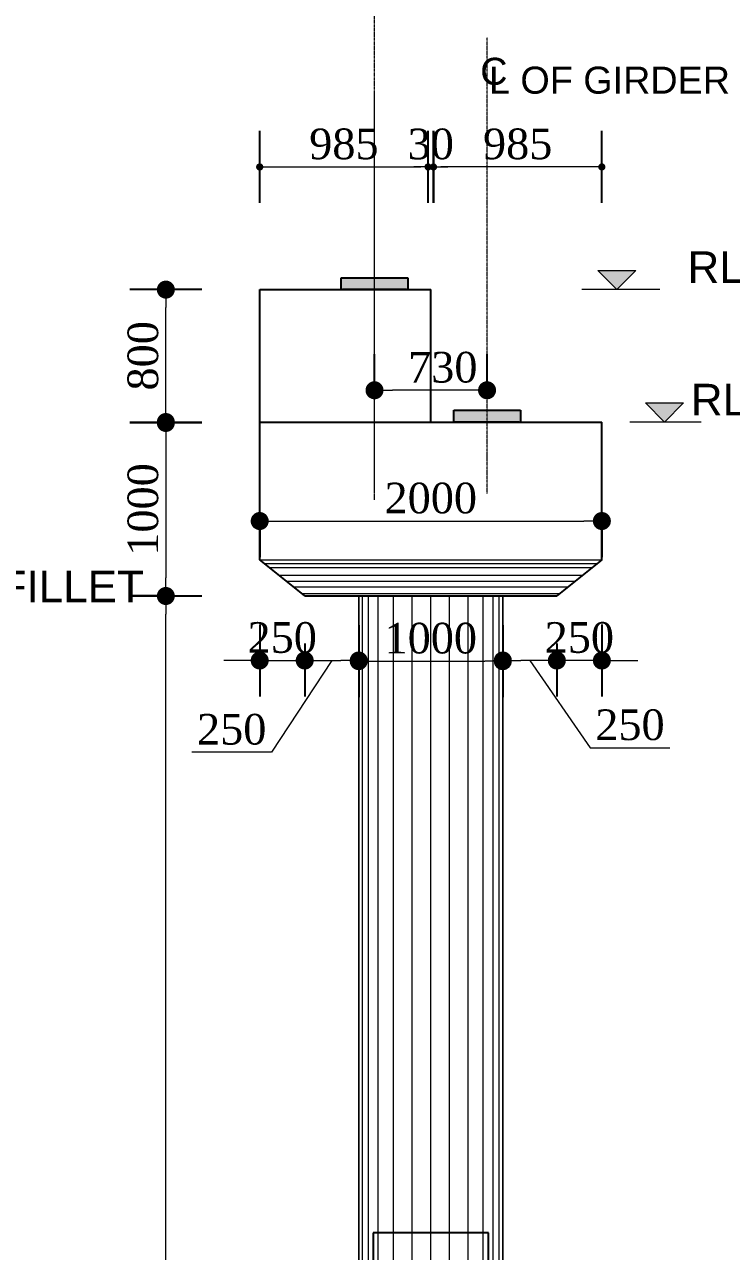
# Model space of a CAD drawing. Header units: millimetres. Extents: x -452357 to 35267, y 81803 to 461763.
# Drawn here: x -53064 to -49138, y 212498 to 219305 of the extents above; entities that cross this region are included whole.
import ezdxf

# ---------------------------------------------------------------- set-up
doc = ezdxf.new("R2010")
doc.units = ezdxf.units.MM
doc.header["$PDMODE"] = 2
doc.linetypes.add('CENTER', pattern=[2, 1.25, -0.25, 0.25, -0.25])
doc.linetypes.add('DASHED', pattern=[0.75, 0.5, -0.25])
doc.layers.get('Defpoints').update_dxf_attribs({"lineweight": 13})
for name, color, linetype, lineweight in [('Center Line', 34, 'Continuous', 15), ('Deck Slab', 171, 'Continuous', 18), ('Dimision', 96, 'Continuous', 18), ('hatch', 65, 'Continuous', 15), ('Hatching', 65, 'Continuous', 20), ('Text', 7, 'Continuous', 15)]:
    doc.layers.add(name, color=color, linetype=linetype, lineweight=lineweight)
doc.layers.add('Pire Line', color=11, linetype='Continuous')
doc.styles.add('ROMANS', font='arial.ttf', dxfattribs={"height": 200})
doc.styles.get("Standard").update_dxf_attribs({"font": 'times.ttf'})
doc.dimstyles.new('ISO-25', dxfattribs={"dimtxt": 175, "dimasz": 100, "dimexe": 65, "dimexo": 115.625, "dimgap": 40, "dimtad": 1, "dimtoh": 1, "dimdec": 0, "dimtxsty": 'Standard', "dimblk": 'DOT', "dimcen": 300, "dimclrd": 256, "dimclre": 256, "dimclrt": 256, "dimadec": 0, "dimazin": 0, "dimtfac": 1, "dimtdec": 0, "dimtix": 1, "dimtmove": 0, "dimatfit": 3, "dimldrblk": 'DOT', "dimfxl": 75, "dimlwd": -1, "dimarcsym": 0})

# ---------------------------------------------------------------- blocks, each defined once
blk = doc.blocks.new('_Dot')
at = {"color": 0, "linetype": 'ByBlock', "lineweight": -2}
blk.add_line((-0.5, 0), (-1, 0), dxfattribs=at)
at = {"color": 0, "linetype": 'ByBlock', "const_width": 0.5}
blk.add_lwpolyline([(-0.25, 0, 1), (0.25, 0, 1)], format="xyb", close=True, dxfattribs=at)
blk = doc.blocks.new('*D513')
at = {"layer": 'Defpoints', "color": 0, "ltscale": 3, "transparency": 16777216}
for p in [(-51758.2, 216118), (-51508.2, 215918), (-51508.2, 215776.8)]:
    blk.add_point(p, dxfattribs=at)
at = {"layer": 'Dimision', "lineweight": -2, "ltscale": 3, "transparency": 16777216}
for p, q in [((-51758.2, 215976.8), (-51758.2, 215576.8)), ((-51508.2, 215802.3), (-51508.2, 215576.8))]:
    blk.add_line(p, q, dxfattribs=at)
at = {"layer": 'Dimision', "ltscale": 3, "transparency": 16777216}
for p, q in [((-51858.2, 215776.8), (-51958.2, 215776.8)), ((-51758.2, 215776.8), (-51508.2, 215776.8)), ((-51408.2, 215776.8), (-51308.2, 215776.8))]:
    blk.add_line(p, q, dxfattribs=at)
at = {"layer": 'Dimision', "ltscale": 3, "transparency": 16777216, "xscale": 100, "yscale": 100, "zscale": 100}
blk.add_blockref('_Dot', (-51758.2, 215776.8), dxfattribs=at)
at = {"layer": 'Dimision', "ltscale": 3, "transparency": 16777216, "xscale": 100, "yscale": 100, "zscale": 100, "rotation": 180}
blk.add_blockref('_Dot', (-51508.2, 215776.8), dxfattribs=at)
at = {"layer": 'Dimision', "ltscale": 3, "transparency": 16777216, "insert": (-51633.2, 215903.3), "char_height": 170, "attachment_point": 5}
blk.add_mtext('250', dxfattribs=at)
blk = doc.blocks.new('*D514')
at = {"layer": 'Defpoints', "color": 0, "ltscale": 3, "transparency": 16777216}
for p in [(-51758.2, 217094.7), (-52855.4, 216134.7), (-52279.4, 216134.7)]:
    blk.add_point(p, dxfattribs=at)
at = {"layer": 'Dimision', "lineweight": -2, "ltscale": 3, "transparency": 16777216}
for p, q in [((-52079.4, 217094.7), (-52479.4, 217094.7)), ((-52479.4, 216134.7), (-52079.4, 216134.7))]:
    blk.add_line(p, q, dxfattribs=at)
at = {"layer": 'Dimision', "ltscale": 3, "transparency": 16777216}
blk.add_line((-52279.4, 216994.7), (-52279.4, 216234.7), dxfattribs=at)
at = {"layer": 'Dimision', "ltscale": 3, "transparency": 16777216, "xscale": 100, "yscale": 100, "zscale": 100}
for p, rotation in [((-52279.4, 217094.7), 90), ((-52279.4, 216134.7), 270)]:
    blk.add_blockref('_Dot', p, dxfattribs=dict(at, rotation=rotation))
at = {"layer": 'Dimision', "ltscale": 3, "transparency": 16777216, "insert": (-52405.9, 216614.7), "char_height": 170, "attachment_point": 5, "rotation": 90}
blk.add_mtext('1000', dxfattribs=at)
blk = doc.blocks.new('*D609')
at = {"layer": 'Defpoints', "color": 0, "ltscale": 3, "transparency": 16777216}
for p in [(-51758.2, 216580.1), (-49858.2, 216583.3), (-49858.2, 216550.6)]:
    blk.add_point(p, dxfattribs=at)
at = {"layer": 'Dimision', "lineweight": -2, "ltscale": 3, "transparency": 16777216}
for p, q in [((-51758.2, 216550.6), (-51758.2, 216350.6)), ((-49858.2, 216550.6), (-49858.2, 216350.6))]:
    blk.add_line(p, q, dxfattribs=at)
at = {"layer": 'Dimision', "ltscale": 3, "transparency": 16777216}
blk.add_line((-51658.2, 216550.6), (-49958.2, 216550.6), dxfattribs=at)
at = {"layer": 'Dimision', "ltscale": 3, "transparency": 16777216, "xscale": 100, "yscale": 100, "zscale": 100, "rotation": 180}
blk.add_blockref('_Dot', (-51758.2, 216550.6), dxfattribs=at)
at = {"layer": 'Dimision', "ltscale": 3, "transparency": 16777216, "xscale": 100, "yscale": 100, "zscale": 100}
blk.add_blockref('_Dot', (-49858.2, 216550.6), dxfattribs=at)
at = {"layer": 'Dimision', "ltscale": 3, "transparency": 16777216, "insert": (-50808.2, 216677), "char_height": 170, "attachment_point": 5}
blk.add_mtext('2000', dxfattribs=at)
blk = doc.blocks.new('*D515')
at = {"layer": 'Defpoints', "color": 0, "ltscale": 3, "transparency": 16777216}
for p in [(-51208.2, 216049.7), (-51508.2, 215986.1), (-51208.2, 215776.8)]:
    blk.add_point(p, dxfattribs=at)
at = {"layer": 'Dimision', "lineweight": -2, "ltscale": 3, "transparency": 16777216}
for p, q in [((-51208.2, 215934), (-51208.2, 215576.8)), ((-51508.2, 215870.5), (-51508.2, 215576.8))]:
    blk.add_line(p, q, dxfattribs=at)
at = {"layer": 'Dimision', "ltscale": 3, "transparency": 16777216}
for p, q in [((-51358.2, 215776.8), (-51692.6, 215267.8)), ((-51408.2, 215776.8), (-51308.2, 215776.8)), ((-51692.6, 215267.8), (-52134.7, 215267.8))]:
    blk.add_line(p, q, dxfattribs=at)
at = {"layer": 'Dimision', "ltscale": 3, "transparency": 16777216, "xscale": 100, "yscale": 100, "zscale": 100, "rotation": 180}
blk.add_blockref('_Dot', (-51508.2, 215776.8), dxfattribs=at)
at = {"layer": 'Dimision', "ltscale": 3, "transparency": 16777216, "xscale": 100, "yscale": 100, "zscale": 100}
blk.add_blockref('_Dot', (-51208.2, 215776.8), dxfattribs=at)
at = {"layer": 'Dimision', "ltscale": 3, "transparency": 16777216, "insert": (-51913.7, 215394.2), "char_height": 170, "attachment_point": 5}
blk.add_mtext('250', dxfattribs=at)
blk = doc.blocks.new('*D516')
at = {"layer": 'Defpoints', "color": 0, "ltscale": 3, "transparency": 16777216}
for p in [(-51120.7, 217276), (-51120.7, 217134.7), (-50495.7, 217134.7)]:
    blk.add_point(p, dxfattribs=at)
at = {"layer": 'Dimision', "lineweight": -2, "ltscale": 3, "transparency": 16777216}
for p, q in [((-51120.7, 217250.4), (-51120.7, 217476)), ((-50495.7, 217250.4), (-50495.7, 217476))]:
    blk.add_line(p, q, dxfattribs=at)
at = {"layer": 'Dimision', "ltscale": 3, "transparency": 16777216}
blk.add_line((-50595.7, 217276), (-51020.7, 217276), dxfattribs=at)
at = {"layer": 'Dimision', "ltscale": 3, "transparency": 16777216, "xscale": 100, "yscale": 100, "zscale": 100, "rotation": 180}
blk.add_blockref('_Dot', (-51120.7, 217276), dxfattribs=at)
at = {"layer": 'Dimision', "ltscale": 3, "transparency": 16777216, "xscale": 100, "yscale": 100, "zscale": 100}
blk.add_blockref('_Dot', (-50495.7, 217276), dxfattribs=at)
at = {"layer": 'Dimision', "ltscale": 3, "transparency": 16777216, "insert": (-50741.6, 217402.7), "char_height": 170, "attachment_point": 5}
blk.add_mtext('730', dxfattribs=at)
blk = doc.blocks.new('*D610')
at = {"layer": 'Defpoints', "color": 0, "ltscale": 3, "transparency": 16777216}
for p in [(-51208.2, 216134.7), (-50408.2, 216134.7), (-50408.2, 215773.3)]:
    blk.add_point(p, dxfattribs=at)
at = {"layer": 'Dimision', "lineweight": -2, "ltscale": 3, "transparency": 16777216}
for p, q in [((-51208.2, 215973.3), (-51208.2, 215573.3)), ((-50408.2, 215973.3), (-50408.2, 215573.3))]:
    blk.add_line(p, q, dxfattribs=at)
at = {"layer": 'Dimision', "ltscale": 3, "transparency": 16777216}
blk.add_line((-51108.2, 215773.3), (-50508.2, 215773.3), dxfattribs=at)
at = {"layer": 'Dimision', "ltscale": 3, "transparency": 16777216, "xscale": 100, "yscale": 100, "zscale": 100, "rotation": 180}
blk.add_blockref('_Dot', (-51208.2, 215773.3), dxfattribs=at)
at = {"layer": 'Dimision', "ltscale": 3, "transparency": 16777216, "xscale": 100, "yscale": 100, "zscale": 100}
blk.add_blockref('_Dot', (-50408.2, 215773.3), dxfattribs=at)
at = {"layer": 'Dimision', "ltscale": 3, "transparency": 16777216, "insert": (-50808.2, 215899.8), "char_height": 170, "attachment_point": 5}
blk.add_mtext('1000', dxfattribs=at)
blk = doc.blocks.new('*D507')
at = {"layer": 'Defpoints', "color": 0, "ltscale": 3, "transparency": 16777216}
for p in [(-49858.2, 216118), (-50108.2, 215918), (-50108.2, 215776.8)]:
    blk.add_point(p, dxfattribs=at)
at = {"layer": 'Dimision', "lineweight": -2, "ltscale": 3, "transparency": 16777216}
for p, q in [((-49858.2, 215976.8), (-49858.2, 215576.8)), ((-50108.2, 215802.3), (-50108.2, 215576.8))]:
    blk.add_line(p, q, dxfattribs=at)
at = {"layer": 'Dimision', "ltscale": 3, "transparency": 16777216}
for p, q in [((-50208.2, 215776.8), (-50308.2, 215776.8)), ((-49858.2, 215776.8), (-50108.2, 215776.8)), ((-49758.2, 215776.8), (-49658.2, 215776.8))]:
    blk.add_line(p, q, dxfattribs=at)
at = {"layer": 'Dimision', "ltscale": 3, "transparency": 16777216, "xscale": 100, "yscale": 100, "zscale": 100}
blk.add_blockref('_Dot', (-50108.2, 215776.8), dxfattribs=at)
at = {"layer": 'Dimision', "ltscale": 3, "transparency": 16777216, "xscale": 100, "yscale": 100, "zscale": 100, "rotation": 180}
blk.add_blockref('_Dot', (-49858.2, 215776.8), dxfattribs=at)
at = {"layer": 'Dimision', "ltscale": 3, "transparency": 16777216, "insert": (-49983.2, 215903.3), "char_height": 170, "attachment_point": 5}
blk.add_mtext('250', dxfattribs=at)
blk = doc.blocks.new('*D508')
at = {"layer": 'Defpoints', "color": 0, "ltscale": 3, "transparency": 16777216}
for p in [(-50408.2, 216049.7), (-50108.2, 215986.1), (-50408.2, 215776.8)]:
    blk.add_point(p, dxfattribs=at)
at = {"layer": 'Dimision', "lineweight": -2, "ltscale": 3, "transparency": 16777216}
for p, q in [((-50408.2, 215934), (-50408.2, 215576.8)), ((-50108.2, 215870.5), (-50108.2, 215576.8))]:
    blk.add_line(p, q, dxfattribs=at)
at = {"layer": 'Dimision', "ltscale": 3, "transparency": 16777216}
for p, q in [((-50208.2, 215776.8), (-50308.2, 215776.8)), ((-50258.2, 215776.8), (-49923.2, 215292.8)), ((-49923.2, 215292.8), (-49481, 215292.8))]:
    blk.add_line(p, q, dxfattribs=at)
at = {"layer": 'Dimision', "ltscale": 3, "transparency": 16777216, "xscale": 100, "yscale": 100, "zscale": 100, "rotation": 180}
blk.add_blockref('_Dot', (-50408.2, 215776.8), dxfattribs=at)
at = {"layer": 'Dimision', "ltscale": 3, "transparency": 16777216, "xscale": 100, "yscale": 100, "zscale": 100}
blk.add_blockref('_Dot', (-50108.2, 215776.8), dxfattribs=at)
at = {"layer": 'Dimision', "ltscale": 3, "transparency": 16777216, "insert": (-49702.1, 215419.3), "char_height": 170, "attachment_point": 5}
blk.add_mtext('250', dxfattribs=at)
blk = doc.blocks.new('*D509')
at = {"layer": 'Defpoints', "color": 0, "ltscale": 3, "transparency": 16777216}
for p in [(-52279.4, 216134.7), (-52279.4, 216134.7), (-51921.2, 199999.4)]:
    blk.add_point(p, dxfattribs=at)
at = {"layer": 'Dimision', "lineweight": -2, "ltscale": 3, "transparency": 16777216}
for p, q in [((-52279.4, 216134.7), (-52479.4, 216134.7)), ((-52079.4, 199999.4), (-52479.4, 199999.4))]:
    blk.add_line(p, q, dxfattribs=at)
at = {"layer": 'Dimision', "ltscale": 3, "transparency": 16777216}
blk.add_line((-52279.4, 200099.4), (-52279.4, 216034.7), dxfattribs=at)
at = {"layer": 'Dimision', "ltscale": 3, "transparency": 16777216, "xscale": 100, "yscale": 100, "zscale": 100}
for p, rotation in [((-52279.4, 216134.7), 90), ((-52279.4, 199999.4), 270)]:
    blk.add_blockref('_Dot', p, dxfattribs=dict(at, rotation=rotation))
at = {"layer": 'Dimision', "ltscale": 3, "transparency": 16777216, "insert": (-52406.1, 207367.2), "char_height": 170, "attachment_point": 5, "rotation": 90}
blk.add_mtext('43775', dxfattribs=at)
blk = doc.blocks.new('*D558')
at = {"layer": 'Defpoints', "color": 0, "ltscale": 3, "transparency": 16777216}
for p in [(-52279.4, 217834.4), (-50785.5, 217834.4), (-52635.5, 217099.7)]:
    blk.add_point(p, dxfattribs=at)
at = {"layer": 'Dimision', "lineweight": -2, "ltscale": 3, "transparency": 16777216}
for p, q in [((-52079.4, 217834.4), (-52479.4, 217834.4)), ((-52479.4, 217099.7), (-52079.4, 217099.7))]:
    blk.add_line(p, q, dxfattribs=at)
at = {"layer": 'Dimision', "ltscale": 3, "transparency": 16777216}
blk.add_line((-52279.4, 217199.7), (-52279.4, 217734.4), dxfattribs=at)
at = {"layer": 'Dimision', "ltscale": 3, "transparency": 16777216, "xscale": 100, "yscale": 100, "zscale": 100}
for p, rotation in [((-52279.4, 217834.4), 90), ((-52279.4, 217099.7), 270)]:
    blk.add_blockref('_Dot', p, dxfattribs=dict(at, rotation=rotation))
at = {"layer": 'Dimision', "ltscale": 3, "transparency": 16777216, "insert": (-52405.9, 217467.1), "char_height": 170, "attachment_point": 5, "rotation": 90}
blk.add_mtext('800', dxfattribs=at)
blk = doc.blocks.new('*D585')
at = {"layer": 'Defpoints', "color": 0, "ltscale": 3, "transparency": 16777216}
for p in [(-50793.2, 218514.9), (-50793.2, 217834.4), (-49858.2, 217834.4)]:
    blk.add_point(p, dxfattribs=at)
at = {"layer": 'Dimision', "lineweight": -2, "ltscale": 3, "transparency": 16777216}
for p, q in [((-50793.2, 218314.9), (-50793.2, 218714.9)), ((-49858.2, 218314.9), (-49858.2, 218714.9))]:
    blk.add_line(p, q, dxfattribs=at)
at = {"layer": 'Dimision', "ltscale": 3, "transparency": 16777216}
blk.add_line((-49898.2, 218514.9), (-50753.2, 218514.9), dxfattribs=at)
at = {"layer": 'Dimision', "ltscale": 3, "transparency": 16777216, "xscale": 40, "yscale": 40, "zscale": 40, "rotation": 180}
blk.add_blockref('_Dot', (-50793.2, 218514.9), dxfattribs=at)
at = {"layer": 'Dimision', "ltscale": 3, "transparency": 16777216, "xscale": 40, "yscale": 40, "zscale": 40}
blk.add_blockref('_Dot', (-49858.2, 218514.9), dxfattribs=at)
at = {"layer": 'Dimision', "ltscale": 3, "transparency": 16777216, "insert": (-50325.7, 218641.6), "char_height": 170, "attachment_point": 5}
blk.add_mtext('985', dxfattribs=at)
blk = doc.blocks.new('*D586')
at = {"layer": 'Defpoints', "color": 0, "ltscale": 3, "transparency": 16777216}
for p in [(-50823.2, 218514.9), (-51758.2, 217834.4), (-50823.2, 217823.2)]:
    blk.add_point(p, dxfattribs=at)
at = {"layer": 'Dimision', "lineweight": -2, "ltscale": 3, "transparency": 16777216}
for p, q in [((-51758.2, 218314.9), (-51758.2, 218714.9)), ((-50823.2, 218314.9), (-50823.2, 218714.9))]:
    blk.add_line(p, q, dxfattribs=at)
at = {"layer": 'Dimision', "ltscale": 3, "transparency": 16777216}
blk.add_line((-51718.2, 218514.9), (-50863.2, 218514.9), dxfattribs=at)
at = {"layer": 'Dimision', "ltscale": 3, "transparency": 16777216, "xscale": 40, "yscale": 40, "zscale": 40, "rotation": 180}
blk.add_blockref('_Dot', (-51758.2, 218514.9), dxfattribs=at)
at = {"layer": 'Dimision', "ltscale": 3, "transparency": 16777216, "xscale": 40, "yscale": 40, "zscale": 40}
blk.add_blockref('_Dot', (-50823.2, 218514.9), dxfattribs=at)
at = {"layer": 'Dimision', "ltscale": 3, "transparency": 16777216, "insert": (-51290.7, 218641.6), "char_height": 170, "width": 463.67, "attachment_point": 5}
blk.add_mtext('985', dxfattribs=at)
blk = doc.blocks.new('*D587')
at = {"layer": 'Defpoints', "color": 0, "ltscale": 3, "transparency": 16777216}
for p in [(-50793.2, 219147.2), (-50823.2, 218514.9), (-50823.2, 218514.9)]:
    blk.add_point(p, dxfattribs=at)
at = {"layer": 'Dimision', "lineweight": -2, "ltscale": 3, "transparency": 16777216}
for p, q in [((-50823.2, 218514.9), (-50823.2, 218714.9)), ((-50793.2, 218714.9), (-50793.2, 218314.9))]:
    blk.add_line(p, q, dxfattribs=at)
at = {"layer": 'Dimision', "ltscale": 3, "transparency": 16777216}
for p, q in [((-50863.2, 218514.9), (-50903.2, 218514.9)), ((-50793.2, 218514.9), (-50823.2, 218514.9)), ((-50753.2, 218514.9), (-50713.2, 218514.9))]:
    blk.add_line(p, q, dxfattribs=at)
at = {"layer": 'Dimision', "ltscale": 3, "transparency": 16777216, "xscale": 40, "yscale": 40, "zscale": 40}
blk.add_blockref('_Dot', (-50823.2, 218514.9), dxfattribs=at)
at = {"layer": 'Dimision', "ltscale": 3, "transparency": 16777216, "xscale": 40, "yscale": 40, "zscale": 40, "rotation": 180}
blk.add_blockref('_Dot', (-50793.2, 218514.9), dxfattribs=at)
at = {"layer": 'Dimision', "ltscale": 3, "transparency": 16777216, "insert": (-50808.2, 218641.3), "char_height": 170, "attachment_point": 5}
blk.add_mtext('30', dxfattribs=at)

msp = doc.modelspace()

# ---------------------------------------------------------------- hatches: boundary and pattern name
at = {"layer": 'Deck Slab', "ltscale": 10}
h = msp.add_hatch(color=256, dxfattribs=at)
h.paths.add_polyline_path([(-51145.2, 217834.4), (-51145.2, 217899.4), (-50935.2, 217899.4), (-50935.2, 217834.4)])
h.paths.add_polyline_path([(-51305.2, 217834.4), (-51305.2, 217899.4), (-51145.2, 217899.4), (-51145.2, 217834.4)])
h = msp.add_hatch(color=256, dxfattribs=at)
h.paths.add_polyline_path([(-50520.2, 217099.7), (-50520.2, 217164.7), (-50310.2, 217164.7), (-50310.2, 217099.7)])
h.paths.add_polyline_path([(-50680.2, 217099.7), (-50680.2, 217164.7), (-50520.2, 217164.7), (-50520.2, 217099.7)])
at = {"layer": 'Dimision', "ltscale": 5}
for points in [[(-49881.2, 217940.5), (-49669, 217940.5), (-49775.1, 217834.4)], [(-49616.7, 217205.8), (-49404.6, 217205.8), (-49510.6, 217099.7)]]:
    msp.add_hatch(color=256, dxfattribs=at).paths.add_polyline_path(points)

# ---------------------------------------------------------------- linework, layer by layer
at = {"layer": 'Center Line', "linetype": 'CENTER'}
for p, q in [((-51120.7, 216704.1), (-51120.7, 219786)), ((-50495.7, 216704.1), (-50495.7, 219233.1)), ((-51120.7, 216669.1), (-51120.7, 218921.8))]:
    msp.add_line(p, q, dxfattribs=at)
at = {"layer": 'Dimision', "ltscale": 5}
for p, q in [((-49536.3, 217834.4), (-49968.7, 217834.4)), ((-49307.5, 217099.7), (-49702.9, 217099.7))]:
    msp.add_line(p, q, dxfattribs=at)
for points in [[(-49881.2, 217940.5), (-49669, 217940.5), (-49775.1, 217834.4)], [(-49616.7, 217205.8), (-49404.6, 217205.8), (-49510.6, 217099.7)]]:
    msp.add_lwpolyline(points, close=True, dxfattribs=at)
at = {"layer": 'hatch', "ltscale": 3}
msp.add_line((-51208.2, 216134.7), (-50408.2, 216134.7), dxfattribs=at)
at = {"layer": 'Hatching', "ltscale": 5}
for p, q in [((-51758.2, 216334.7), (-49858.2, 216334.7)), ((-51732.8, 216314.4), (-49883.6, 216314.4)), ((-51705.1, 216292.2), (-49911.3, 216292.2)), ((-51652, 216249.8), (-49964.4, 216249.8)), ((-51610.5, 216216.5), (-50006, 216216.5)), ((-51571.2, 216185.1), (-50045.2, 216185.1))]:
    msp.add_line(p, q, dxfattribs=at)
at = {"layer": 'Hatching', "ltscale": 3}
for p, q in [((-51208.2, 216134.7), (-51208.2, 209104)), ((-51208.2, 209112.2), (-51208.2, 216134.7)), ((-51187.4, 209121.5), (-51187.4, 216134.7)), ((-51153.9, 209133.4), (-51153.9, 216134.7)), ((-51099.5, 209145.4), (-51099.5, 216134.7)), ((-51015.8, 209147.6), (-51015.8, 216134.7)), ((-50911.7, 209122.6), (-50911.7, 216134.7)), ((-50808.2, 209056.5), (-50808.2, 216134.7)), ((-50704.7, 211702.7), (-50704.7, 216134.7)), ((-50600.6, 211702.7), (-50600.6, 216134.7)), ((-50516.9, 211702.7), (-50516.9, 216134.7)), ((-50462.6, 211702.7), (-50462.6, 216134.7)), ((-50429, 211702.7), (-50429, 216134.7)), ((-50408.2, 216134.7), (-50408.2, 211702.7)), ((-50408.2, 211702.7), (-50408.2, 216134.7))]:
    msp.add_line(p, q, dxfattribs=at)
at = {"layer": 'Hatching', "ltscale": 5}
msp.add_lwpolyline([(-51521.4, 216147.9), (-50095.1, 216147.9)], dxfattribs=at)
at = {"layer": 'Pire Line', "ltscale": 5}
for p, q in [((-51305.2, 217900), (-50935.2, 217900)), ((-51305.2, 217834.4), (-51305.2, 217900)), ((-50935.2, 217900), (-50935.2, 217834.4)), ((-50935.2, 217900), (-50935.2, 217834.4)), ((-50942.2, 217834.4), (-51299.2, 217834.4)), ((-50680.2, 217165.3), (-50310.2, 217165.3)), ((-50680.2, 217099.7), (-50680.2, 217165.3)), ((-50310.2, 217165.3), (-50310.2, 217099.7)), ((-50310.2, 217165.3), (-50310.2, 217099.7)), ((-50317.2, 217099.7), (-50674.2, 217099.7))]:
    msp.add_line(p, q, dxfattribs=at)
at = {"layer": 'Pire Line', "ltscale": 10}
for p, q in [((-51758.2, 216339.7), (-51758.2, 217834.4)), ((-51758.2, 217834.4), (-50808.2, 217834.4)), ((-50808.2, 217099.7), (-50808.2, 217834.4)), ((-51758.2, 217099.7), (-49858.2, 217099.7)), ((-51758.2, 216334.7), (-51758.2, 217094.7)), ((-49858.2, 216334.7), (-49858.2, 217099.7)), ((-51508.2, 216134.7), (-51758.2, 216334.7)), ((-49858.2, 216334.7), (-50108.2, 216134.7)), ((-51508.2, 216134.7), (-50108.2, 216134.7))]:
    msp.add_line(p, q, dxfattribs=at)
at = {"layer": 'Pire Line', "linetype": 'DASHED', "ltscale": 5}
msp.add_lwpolyline([(-51128, 211702.7), (-50488.5, 211702.7), (-50488.5, 212602.7), (-51128, 212602.7)], close=True, dxfattribs=at)

# ---------------------------------------------------------------- texts
at = {"layer": 'Text', "style": 'ROMANS'}
for s, p in [('RL 5.332m ', (-49382.7, 217871.7)), ('RL 4.532m ', (-49364.3, 217136.8)), ('200X200mm FILLET', (-54656.5, 216100.1))]:
    msp.add_text(s, height=175, dxfattribs=at).set_placement(p)
at = {"layer": 'Text', "char_height": 150, "width": 8235.459, "attachment_point": 1, "style": 'ROMANS'}
for s, insert in [('C', (-50533.5, 219120.6)), ('L OF GIRDER', (-50485.3, 219071.4))]:
    msp.add_mtext(s, dxfattribs=dict(at, insert=insert))

# ---------------------------------------------------------------- dimensions: what is measured, and where the dimension line sits
at = {"layer": 'Dimision', "ltscale": 3}
dim = msp.add_linear_dim(base=(-50823.2, 218514.9), p1=(-50793.2, 219147.2), p2=(-50823.2, 218514.9), angle=180, dimstyle='ISO-25', override={"dimtxt": 170, "dimasz": 40, "dimexe": 200, "dimfxl": 200, "dimfxlon": 1}, dxfattribs=at)
dim.commit()
dim.dimension.update_dxf_attribs({"geometry": '*D587', "text_midpoint": (-50808.2, 218641.3)})
for base, p1, p2, angle, text, override, picture, middle in [((-50823.2, 218514.9), (-51758.2, 217834.4), (-50823.2, 217823.2), 0, '985', {"dimtxt": 170, "dimasz": 40, "dimexe": 200, "dimfxl": 200, "dimfxlon": 1}, '*D586', (-51290.7, 218641.6)), ((-50793.2, 218514.9), (-49858.2, 217834.4), (-50793.2, 217834.4), 180, '985', {"dimtxt": 170, "dimasz": 40, "dimexe": 200, "dimfxl": 200, "dimfxlon": 1}, '*D585', (-50325.7, 218641.6)), ((-52279.4, 217834.4), (-52635.5, 217099.7), (-50785.5, 217834.4), 90, '800', {"dimtxt": 170, "dimexe": 200, "dimfxl": 200, "dimfxlon": 1}, '*D558', (-52405.9, 217467.1)), ((-52279.4, 216134.7), (-51758.2, 217094.7), (-52855.4, 216134.7), 90, '1000', {"dimtxt": 170, "dimexe": 200, "dimfxl": 200, "dimfxlon": 1}, '*D514', (-52405.9, 216614.7))]:
    dim = msp.add_linear_dim(base=base, p1=p1, p2=p2, angle=angle, text=text, dimstyle='ISO-25', override=override, dxfattribs=at)
    dim.commit()
    dim.dimension.update_dxf_attribs({"geometry": picture, "text_midpoint": middle})
for base, p1, p2, angle, text, override, picture, middle in [((-51120.7, 217276), (-50495.7, 217134.7), (-51120.7, 217134.7), 0, '730', {"dimtxt": 170, "dimexe": 200, "dimfxl": 200, "dimfxlon": 1}, '*D516', (-50741.6, 217276)), ((-52279.4, 216134.7), (-51921.2, 199999.4), (-52279.4, 216134.7), 90, '43775', {"dimtxt": 170, "dimexe": 200, "dimfxl": 200, "dimfxlon": 1}, '*D509', (-52279.4, 207367.2)), ((-50108.2, 215776.8), (-49858.2, 216118), (-50108.2, 215918), 180, '250', {"dimtxt": 170, "dimexe": 200, "dimfxl": 200, "dimfxlon": 1}, '*D507', (-49983.2, 215776.8)), ((-50408.2, 215776.8), (-50108.2, 215986.1), (-50408.2, 216049.7), 180, '250', {"dimtxt": 170, "dimexe": 200, "dimtmove": 1, "dimfxl": 200, "dimfxlon": 1}, '*D508', (-49883.2, 215292.8))]:
    dim = msp.add_linear_dim(base=base, p1=p1, p2=p2, angle=angle, text=text, dimstyle='ISO-25', override=override, dxfattribs=at)
    dim.commit()
    dim.dimension.update_dxf_attribs({"geometry": picture, "text_midpoint": middle, "dimtype": 160})
for base, p1, p2, text, picture, middle in [((-49858.2, 216550.6), (-51758.2, 216580.1), (-49858.2, 216583.3), '2000', '*D609', (-50808.2, 216677)), ((-50408.2, 215773.3), (-51208.2, 216134.7), (-50408.2, 216134.7), '1000', '*D610', (-50808.2, 215899.8))]:
    dim = msp.add_linear_dim(base=base, p1=p1, p2=p2, text=text, dimstyle='ISO-25', override={"dimtxt": 170, "dimexe": 200, "dimfxl": 200, "dimfxlon": 1}, dxfattribs=at)
    dim.commit()
    dim.dimension.update_dxf_attribs({"geometry": picture, "text_midpoint": middle})
for base, p1, p2, override, picture, middle in [((-51508.2, 215776.8), (-51758.2, 216118), (-51508.2, 215918), {"dimtxt": 170, "dimexe": 200, "dimfxl": 200, "dimfxlon": 1}, '*D513', (-51633.2, 215776.8)), ((-51208.2, 215776.8), (-51508.2, 215986.1), (-51208.2, 216049.7), {"dimtxt": 170, "dimexe": 200, "dimtmove": 1, "dimfxl": 200, "dimfxlon": 1}, '*D515', (-51732.6, 215267.8))]:
    dim = msp.add_linear_dim(base=base, p1=p1, p2=p2, text='250', dimstyle='ISO-25', override=override, dxfattribs=at)
    dim.commit()
    dim.dimension.update_dxf_attribs({"geometry": picture, "text_midpoint": middle, "dimtype": 160})

doc.saveas('drawing.dxf')
